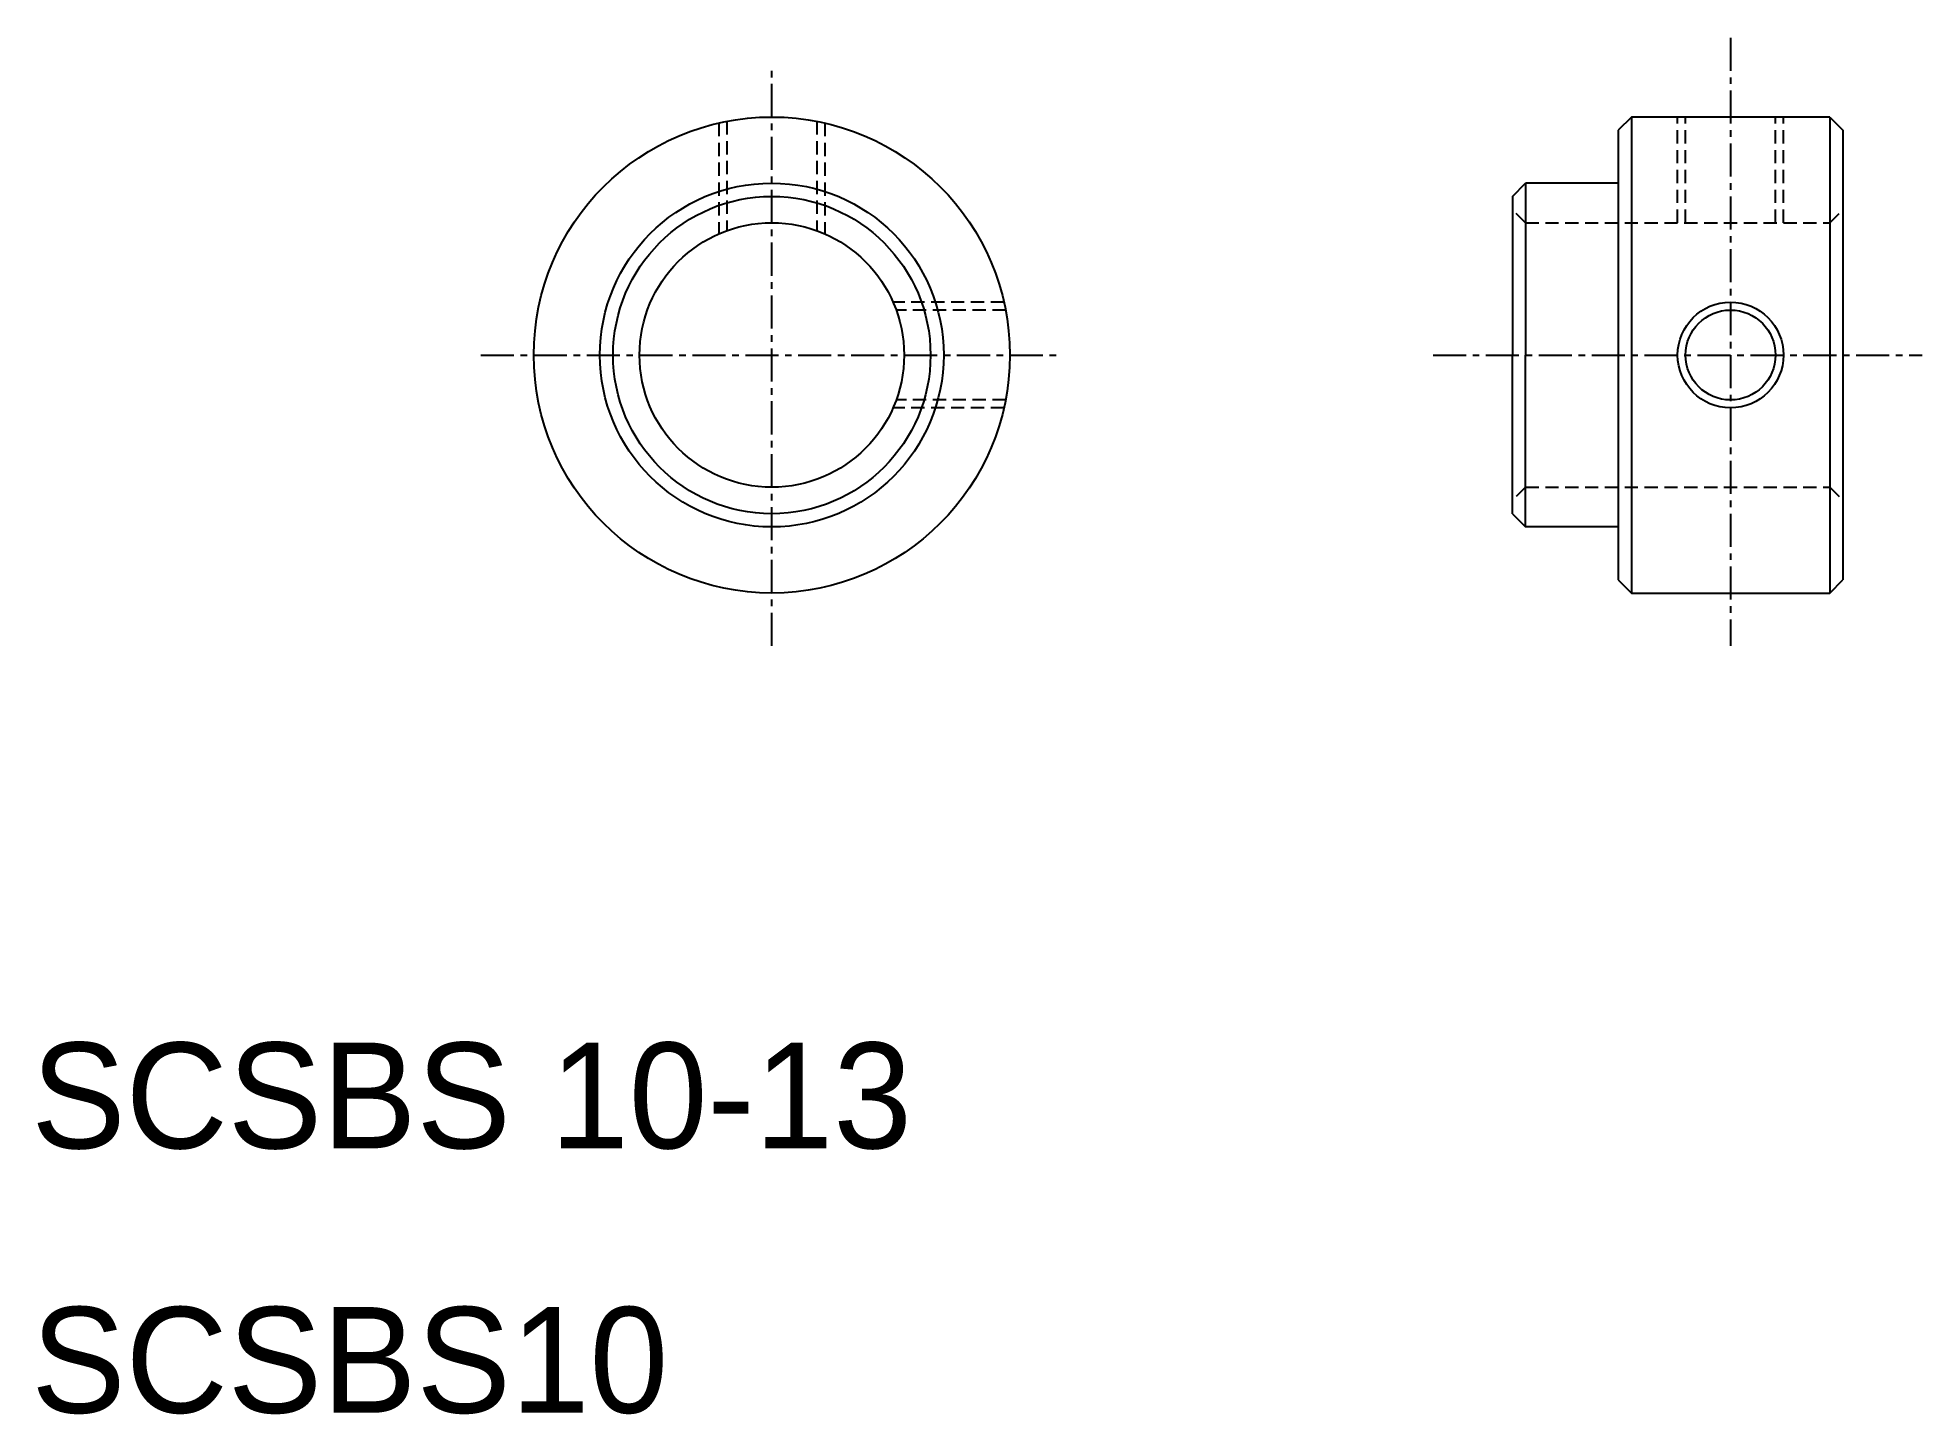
# Model space of a CAD drawing. Extents: x 10.2 to 81.5, y 9.9 to 62.
import ezdxf

# ---------------------------------------------------------------- set-up
doc = ezdxf.new("R2010")
doc.units = 0
doc.linetypes.add('CENTER', pattern=[2, 1.25, -0.25, 0.25, -0.25])
doc.linetypes.add('DASHED', pattern=[0.75, 0.5, -0.25])
doc.layers.get('0').update_dxf_attribs({"linetype": 'CONTINUOUS'})
doc.layers.add('CENTER', color=1, linetype='CENTER')

msp = doc.modelspace()

# ---------------------------------------------------------------- linework, layer by layer
at = {"color": 3, "linetype": 'DASHED'}
for p, q in [((36, 58.775), (36, 54.583)), ((36.3, 58.838), (36.3, 54.702)), ((39.7, 58.838), (39.7, 54.702)), ((40, 58.775), (40, 54.583)), ((72.25, 55), (72.25, 59)), ((72.55, 55), (72.55, 59)), ((75.95, 55), (75.95, 59)), ((76.25, 55), (76.25, 59)), ((66.5, 55), (66, 55.5)), ((66.5, 55), (78, 55)), ((78, 55), (78.5, 55.5)), ((46.775, 52), (42.583, 52)), ((46.838, 51.7), (42.702, 51.7)), ((46.775, 48), (42.583, 48)), ((46.838, 48.3), (42.702, 48.3)), ((66.5, 45), (66, 44.5)), ((66.5, 45), (78, 45)), ((78, 45), (78.5, 44.5))]:
    msp.add_line(p, q, dxfattribs=at)
at = {"color": 7, "linetype": 'CONTINUOUS'}
for p, q in [((70.5, 59), (70, 58.5)), ((70, 58.5), (70, 41.5)), ((78, 59), (70.5, 59)), ((70.5, 59), (70.5, 41)), ((78, 59), (78.5, 58.5)), ((78, 59), (78, 41)), ((78.5, 58.5), (78.5, 41.5)), ((66, 56), (66.5, 56.5)), ((66.5, 56.5), (66.5, 50)), ((70, 56.5), (66.5, 56.5)), ((66, 56), (66, 50)), ((66, 44), (66, 50)), ((66.5, 43.5), (66.5, 50)), ((66, 44), (66.5, 43.5)), ((70, 43.5), (66.5, 43.5)), ((70, 41.5), (70.5, 41)), ((78, 41), (78.5, 41.5)), ((70.5, 41), (78, 41))]:
    msp.add_line(p, q, dxfattribs=at)
for centre, radius in [((38, 50), 9), ((38, 50), 6.5), ((38, 50), 6), ((38, 50), 5), ((74.25, 50), 1.7)]:
    msp.add_circle(centre, radius, dxfattribs=at)
at = {"color": 3, "linetype": 'CONTINUOUS'}
msp.add_circle((74.25, 50), 2, dxfattribs=at)
at = {"layer": 'CENTER', "color": 1, "linetype": 'CENTER'}
for p, q in [((74.25, 62), (74.25, 39)), ((38, 39), (38, 61)), ((27, 50), (49, 50)), ((63, 50), (81.5, 50))]:
    msp.add_line(p, q, dxfattribs=at)

# ---------------------------------------------------------------- texts
at = {"color": 7, "linetype": 'CONTINUOUS'}
for s, p in [('SCSBS 10-13', (10, 20)), ('SCSBS10', (10, 10))]:
    msp.add_text(s, height=4, dxfattribs=at).set_placement(p)

doc.saveas('drawing.dxf')
